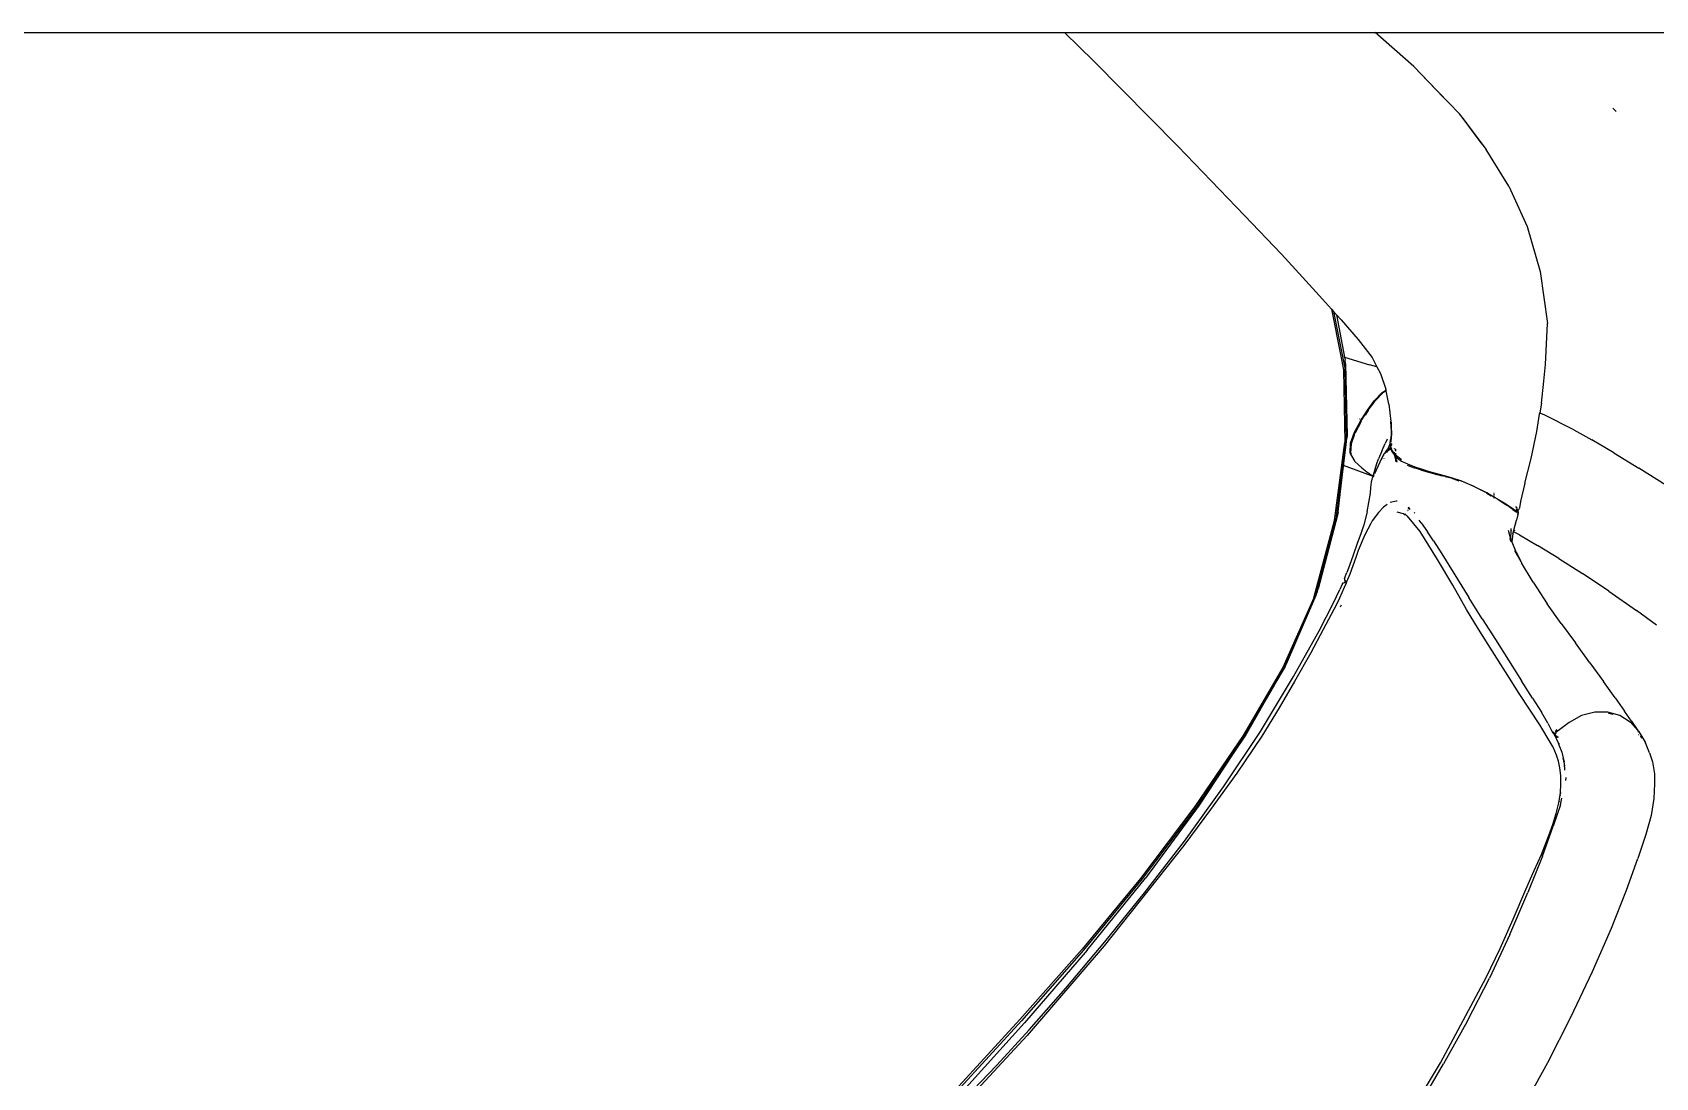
# Model space of a CAD drawing. Header units: millimetres. Extents: x 188.6 to 263.2, y 40.1 to 120.1.
# Drawn here: x 255.3571 to 255.822, y 57.5524 to 57.8518 of the extents above; entities that cross this region are included whole.
import ezdxf

# ---------------------------------------------------------------- set-up
doc = ezdxf.new("R2010")
doc.units = ezdxf.units.MM
doc.layers.add('ARQ', color=8, linetype='Continuous')

# ---------------------------------------------------------------- blocks, each defined once
blk = doc.blocks.new('arq-3pav')
at = {"layer": 'ARQ'}
for p, q in [((49.69532, 17.59502), (51.22531, 17.59502)), ((50.65266, 17.58681), (50.64426, 17.59502)), ((50.7443, 17.5853), (50.73328, 17.59502)), ((50.65266, 17.58681), (50.67672, 17.56241)), ((50.74842, 17.58098), (50.7443, 17.5853)), ((50.75279, 17.57636), (50.74441, 17.58512)), ((50.74441, 17.58512), (50.74842, 17.58098)), ((50.74842, 17.58098), (50.75727, 17.57184)), ((50.75279, 17.57636), (50.74842, 17.58098)), ((50.75727, 17.57184), (50.75736, 17.57171)), ((50.75736, 17.57171), (50.75809, 17.57073)), ((50.75809, 17.57073), (50.76377, 17.563)), ((50.75809, 17.57073), (50.76501, 17.56148)), ((50.80227, 17.57241), (50.80136, 17.57334)), ((50.67672, 17.56241), (50.69583, 17.54258)), ((50.76377, 17.563), (50.76383, 17.56292)), ((50.77154, 17.55094), (50.76501, 17.56148)), ((50.77154, 17.55094), (50.77683, 17.53937)), ((50.69583, 17.54258), (50.70638, 17.53147)), ((50.77683, 17.53937), (50.78054, 17.52653)), ((50.70638, 17.53147), (50.71246, 17.52489)), ((50.71246, 17.52489), (50.71817, 17.51861)), ((50.78054, 17.52653), (50.78263, 17.51158)), ((50.71817, 17.51861), (50.72075, 17.51571)), ((50.72075, 17.51571), (50.72339, 17.5023)), ((50.72075, 17.51571), (50.72136, 17.51503)), ((50.72136, 17.51503), (50.72455, 17.49878)), ((50.72136, 17.51503), (50.72216, 17.51413)), ((50.72216, 17.51413), (50.72446, 17.50198)), ((50.72216, 17.51413), (50.7235, 17.51264)), ((50.7235, 17.51264), (50.7284, 17.50699)), ((50.78203, 17.49991), (50.78263, 17.51158)), ((50.7284, 17.50699), (50.73235, 17.50183)), ((50.72339, 17.5023), (50.72343, 17.50229)), ((50.72339, 17.5023), (50.72418, 17.49829)), ((50.724, 17.50212), (50.72403, 17.50211)), ((50.72446, 17.50198), (50.73166, 17.49981)), ((50.72446, 17.50198), (50.72463, 17.50107)), ((50.72477, 17.50003), (50.72463, 17.50107)), ((50.72477, 17.50003), (50.72522, 17.47953)), ((50.73235, 17.50183), (50.73377, 17.49922)), ((50.72418, 17.49829), (50.72454, 17.47752)), ((50.72455, 17.49878), (50.72491, 17.47801)), ((50.72464, 17.4991), (50.72464, 17.49891)), ((50.72464, 17.49891), (50.72465, 17.49869)), ((50.72503, 17.4784), (50.72465, 17.49869)), ((50.73377, 17.49922), (50.73166, 17.49981)), ((50.73377, 17.49922), (50.73482, 17.49731)), ((50.73482, 17.49731), (50.73633, 17.4928)), ((50.78158, 17.49505), (50.78203, 17.49991)), ((50.73303, 17.48954), (50.73526, 17.49185)), ((50.7355, 17.492), (50.73324, 17.48967)), ((50.73328, 17.4895), (50.73552, 17.49181)), ((50.73526, 17.49185), (50.7355, 17.492)), ((50.73553, 17.49204), (50.7355, 17.492)), ((50.73552, 17.49181), (50.73572, 17.49193)), ((50.73558, 17.49205), (50.73553, 17.49204)), ((50.73558, 17.49205), (50.73639, 17.49255)), ((50.73584, 17.49201), (50.73642, 17.49236)), ((50.73639, 17.49255), (50.73633, 17.4928)), ((50.73642, 17.49236), (50.73639, 17.49255)), ((50.73718, 17.48854), (50.73642, 17.49236)), ((50.78094, 17.48879), (50.78158, 17.49505)), ((50.72932, 17.48408), (50.73106, 17.48677)), ((50.72944, 17.48405), (50.73122, 17.48683)), ((50.73045, 17.48539), (50.7313, 17.48671)), ((50.73106, 17.48677), (50.73303, 17.48954)), ((50.73324, 17.48967), (50.73122, 17.48683)), ((50.7313, 17.48671), (50.73136, 17.4868)), ((50.73239, 17.48825), (50.73328, 17.4895)), ((50.73718, 17.48854), (50.73774, 17.48351)), ((50.78094, 17.48879), (50.78042, 17.48599)), ((50.72734, 17.48046), (50.72906, 17.48367)), ((50.72919, 17.48367), (50.72746, 17.48039)), ((50.72758, 17.48038), (50.7293, 17.4836)), ((50.72829, 17.48441), (50.72833, 17.4844)), ((50.72874, 17.48427), (50.72886, 17.48423)), ((50.72894, 17.48421), (50.72896, 17.4842)), ((50.72905, 17.48417), (50.7292, 17.48412)), ((50.72906, 17.48367), (50.72932, 17.48408)), ((50.72919, 17.48367), (50.72944, 17.48405)), ((50.7293, 17.4836), (50.72932, 17.48363)), ((50.72932, 17.48408), (50.72944, 17.48405)), ((50.73783, 17.48212), (50.73774, 17.48351)), ((50.73782, 17.48334), (50.73783, 17.48212)), ((50.73783, 17.48212), (50.73785, 17.48027)), ((50.73792, 17.48075), (50.73783, 17.48212)), ((50.73794, 17.48094), (50.73786, 17.48328)), ((50.77956, 17.48067), (50.78036, 17.48561)), ((50.78036, 17.48561), (50.7804, 17.48593)), ((50.7804, 17.48593), (50.78042, 17.48599)), ((50.78162, 17.4854), (50.7804, 17.48593)), ((50.79015, 17.48112), (50.78162, 17.4854)), ((50.72165, 17.45515), (50.72454, 17.47752)), ((50.72206, 17.45564), (50.72491, 17.47801)), ((50.72246, 17.4567), (50.72492, 17.47694)), ((50.72411, 17.47102), (50.72502, 17.47816)), ((50.72422, 17.47097), (50.72492, 17.47694)), ((50.72492, 17.47694), (50.72513, 17.47873)), ((50.72502, 17.47816), (50.72503, 17.4784)), ((50.72513, 17.47873), (50.72514, 17.47879)), ((50.72522, 17.47953), (50.72514, 17.47879)), ((50.72605, 17.47461), (50.72621, 17.47735)), ((50.72632, 17.47716), (50.72618, 17.4744)), ((50.72621, 17.47735), (50.72734, 17.48046)), ((50.72629, 17.4745), (50.72645, 17.47725)), ((50.72746, 17.48039), (50.72632, 17.47716)), ((50.72645, 17.47725), (50.72732, 17.47967)), ((50.72756, 17.48034), (50.72758, 17.48038)), ((50.73517, 17.47503), (50.7361, 17.47719)), ((50.73668, 17.4785), (50.7361, 17.47719)), ((50.73729, 17.47661), (50.73747, 17.4768)), ((50.73751, 17.4772), (50.73745, 17.47696)), ((50.73747, 17.4768), (50.73745, 17.47696)), ((50.73747, 17.4768), (50.73758, 17.47606)), ((50.73751, 17.4772), (50.73766, 17.47828)), ((50.73753, 17.47683), (50.73791, 17.47717)), ((50.73782, 17.47983), (50.73766, 17.47828)), ((50.73793, 17.48069), (50.73772, 17.47761)), ((50.73782, 17.47983), (50.73772, 17.47761)), ((50.73779, 17.47671), (50.73807, 17.47694)), ((50.73785, 17.47689), (50.73779, 17.47674)), ((50.73779, 17.47674), (50.73779, 17.47671)), ((50.73793, 17.48069), (50.73782, 17.47983)), ((50.73785, 17.48027), (50.73782, 17.47983)), ((50.73806, 17.47705), (50.73785, 17.47689)), ((50.73791, 17.47703), (50.73785, 17.47689)), ((50.73791, 17.47717), (50.73804, 17.47725)), ((50.73794, 17.48094), (50.73792, 17.48075)), ((50.73792, 17.48075), (50.73793, 17.48069)), ((50.738, 17.47952), (50.73793, 17.48069)), ((50.738, 17.47952), (50.73794, 17.48094)), ((50.77793, 17.47295), (50.77956, 17.48067)), ((50.79015, 17.48112), (50.79535, 17.4783)), ((50.80164, 17.47459), (50.79535, 17.4783)), ((50.72618, 17.4744), (50.72605, 17.47461)), ((50.72618, 17.4744), (50.72617, 17.47432)), ((50.72741, 17.47215), (50.72617, 17.47432)), ((50.72727, 17.47254), (50.72618, 17.4744)), ((50.72645, 17.47422), (50.72629, 17.4745)), ((50.72737, 17.47245), (50.72727, 17.47254)), ((50.72747, 17.47205), (50.72741, 17.47215)), ((50.73371, 17.47145), (50.73425, 17.47285)), ((50.73517, 17.47503), (50.73425, 17.47285)), ((50.73467, 17.47199), (50.73566, 17.47395)), ((50.73504, 17.47265), (50.73566, 17.47395)), ((50.73565, 17.47421), (50.73566, 17.47403)), ((50.73566, 17.47395), (50.73578, 17.47419)), ((50.73566, 17.47395), (50.73568, 17.47376)), ((50.73569, 17.47354), (50.73569, 17.47347)), ((50.73573, 17.47298), (50.73573, 17.4729)), ((50.73613, 17.47455), (50.73578, 17.47419)), ((50.73604, 17.4744), (50.73578, 17.47419)), ((50.73621, 17.47453), (50.73608, 17.47443)), ((50.73613, 17.47455), (50.73665, 17.47545)), ((50.73631, 17.47474), (50.73613, 17.47455)), ((50.73649, 17.47475), (50.73635, 17.47464)), ((50.73654, 17.47498), (50.73644, 17.47487)), ((50.73681, 17.475), (50.73655, 17.47479)), ((50.73712, 17.47636), (50.73665, 17.47545)), ((50.73685, 17.47531), (50.7367, 17.47515)), ((50.73748, 17.47596), (50.73692, 17.47538)), ((50.73745, 17.47551), (50.73696, 17.47512)), ((50.73729, 17.47661), (50.73712, 17.47636)), ((50.73771, 17.47571), (50.7375, 17.47555)), ((50.73758, 17.47606), (50.73763, 17.47621)), ((50.73758, 17.47606), (50.73769, 17.47585)), ((50.73769, 17.47641), (50.73763, 17.47624)), ((50.73763, 17.47624), (50.73763, 17.47621)), ((50.73763, 17.47621), (50.73769, 17.47585)), ((50.73771, 17.47649), (50.73769, 17.47641)), ((50.73769, 17.47585), (50.73775, 17.47574)), ((50.73769, 17.47585), (50.73771, 17.47571)), ((50.73771, 17.47649), (50.7377, 17.47655)), ((50.73779, 17.47671), (50.73771, 17.47649)), ((50.73783, 17.47583), (50.73771, 17.47649)), ((50.73775, 17.47574), (50.73771, 17.47571)), ((50.73771, 17.47571), (50.73775, 17.47548)), ((50.73773, 17.47665), (50.73779, 17.47671)), ((50.73784, 17.47581), (50.73775, 17.47574)), ((50.73775, 17.47574), (50.73801, 17.47524)), ((50.73775, 17.47548), (50.7382, 17.47466)), ((50.73784, 17.47581), (50.73783, 17.47583)), ((50.73804, 17.47597), (50.73784, 17.47581)), ((50.738, 17.47551), (50.73784, 17.47581)), ((50.73801, 17.47524), (50.73866, 17.47439)), ((50.7382, 17.47466), (50.73881, 17.4739)), ((50.73836, 17.4749), (50.73827, 17.47502)), ((50.73874, 17.47442), (50.73862, 17.47458)), ((50.73866, 17.47439), (50.73874, 17.47431)), ((50.73873, 17.47593), (50.73873, 17.47583)), ((50.73874, 17.47477), (50.73874, 17.47442)), ((50.73892, 17.47419), (50.73874, 17.47442)), ((50.73874, 17.47442), (50.73874, 17.47431)), ((50.739, 17.47404), (50.73874, 17.47431)), ((50.73874, 17.47431), (50.73874, 17.47424)), ((50.73874, 17.47424), (50.73881, 17.4739)), ((50.73881, 17.4739), (50.73881, 17.47387)), ((50.73881, 17.47387), (50.73893, 17.47324)), ((50.73881, 17.47387), (50.73887, 17.47382)), ((50.73887, 17.47382), (50.73905, 17.47363)), ((50.739, 17.47411), (50.73892, 17.47419)), ((50.73896, 17.47311), (50.73908, 17.47245)), ((50.739, 17.47567), (50.739, 17.47518)), ((50.739, 17.4745), (50.739, 17.47411)), ((50.739, 17.47411), (50.739, 17.47404)), ((50.73905, 17.47405), (50.739, 17.47411)), ((50.739, 17.47404), (50.739, 17.47396)), ((50.73907, 17.47396), (50.739, 17.47404)), ((50.739, 17.47396), (50.739, 17.47394)), ((50.73904, 17.47563), (50.73904, 17.47507)), ((50.73904, 17.47446), (50.73905, 17.4741)), ((50.73905, 17.4741), (50.73905, 17.47405)), ((50.73905, 17.47405), (50.73907, 17.47396)), ((50.73962, 17.47346), (50.73905, 17.47405)), ((50.73918, 17.47293), (50.73905, 17.47363)), ((50.73905, 17.47363), (50.73916, 17.47352)), ((50.73952, 17.4735), (50.73907, 17.47396)), ((50.73907, 17.47396), (50.73909, 17.47384)), ((50.7391, 17.47235), (50.73917, 17.47202)), ((50.73916, 17.47352), (50.7393, 17.47279)), ((50.73916, 17.47352), (50.73964, 17.47302)), ((50.73937, 17.47195), (50.7392, 17.47287)), ((50.7393, 17.47276), (50.73935, 17.47249)), ((50.73936, 17.47246), (50.73946, 17.47191)), ((50.73962, 17.47346), (50.73952, 17.4735)), ((50.73962, 17.47346), (50.73965, 17.47344)), ((50.73964, 17.47302), (50.74079, 17.4722)), ((50.73965, 17.47344), (50.7397, 17.47339)), ((50.74069, 17.47269), (50.7397, 17.47339)), ((50.74078, 17.47264), (50.74069, 17.47269)), ((50.74079, 17.4722), (50.74255, 17.47136)), ((50.77611, 17.46582), (50.77793, 17.47295)), ((50.80164, 17.47459), (50.80876, 17.47019)), ((50.72226, 17.45616), (50.72411, 17.47102)), ((50.72265, 17.4576), (50.72422, 17.47097)), ((50.72406, 17.47104), (50.72411, 17.47102)), ((50.73219, 17.46794), (50.72422, 17.47097)), ((50.72747, 17.47205), (50.72941, 17.47029)), ((50.72941, 17.47029), (50.73138, 17.4687)), ((50.73159, 17.46855), (50.73138, 17.4687)), ((50.73159, 17.46855), (50.7326, 17.46796)), ((50.73264, 17.46777), (50.73219, 17.46794)), ((50.73253, 17.46736), (50.73264, 17.46777)), ((50.73265, 17.46792), (50.7326, 17.46796)), ((50.73264, 17.46777), (50.73268, 17.46788)), ((50.73268, 17.46788), (50.73265, 17.46792)), ((50.73267, 17.46833), (50.73279, 17.46826)), ((50.73268, 17.46788), (50.73278, 17.46823)), ((50.7328, 17.46771), (50.73269, 17.46775)), ((50.73272, 17.46786), (50.73283, 17.46779)), ((50.73283, 17.46781), (50.73272, 17.46786)), ((50.73278, 17.46823), (50.73275, 17.46825)), ((50.73278, 17.46823), (50.73279, 17.46826)), ((50.73279, 17.46826), (50.73371, 17.47145)), ((50.73295, 17.46813), (50.73281, 17.46821)), ((50.73282, 17.46824), (50.73296, 17.46815)), ((50.73313, 17.46864), (50.73467, 17.47199)), ((50.74239, 17.471), (50.74443, 17.47026)), ((50.74255, 17.47136), (50.74462, 17.47054)), ((50.74443, 17.47026), (50.7445, 17.47023)), ((50.74651, 17.4696), (50.7445, 17.47023)), ((50.74462, 17.47054), (50.74669, 17.46985)), ((50.74657, 17.46956), (50.74651, 17.4696)), ((50.74657, 17.46956), (50.7485, 17.469)), ((50.74851, 17.46902), (50.74657, 17.46956)), ((50.74669, 17.46985), (50.74869, 17.46925)), ((50.74851, 17.46902), (50.75039, 17.46852)), ((50.74869, 17.46925), (50.75057, 17.46873)), ((50.75045, 17.46847), (50.75009, 17.46857)), ((50.75039, 17.46852), (50.75245, 17.46799)), ((50.75045, 17.46847), (50.75081, 17.46838)), ((50.75057, 17.46873), (50.75259, 17.46818)), ((50.75496, 17.46737), (50.75245, 17.46799)), ((50.75259, 17.46818), (50.75504, 17.4675)), ((50.75456, 17.46738), (50.75331, 17.46771)), ((50.75504, 17.4675), (50.75796, 17.46651)), ((50.81647, 17.46531), (50.80876, 17.47019)), ((50.731, 17.45761), (50.73187, 17.46295)), ((50.73187, 17.46295), (50.73203, 17.4646)), ((50.73203, 17.4646), (50.73224, 17.46615)), ((50.73224, 17.46615), (50.73253, 17.46736)), ((50.75803, 17.4664), (50.75496, 17.46737)), ((50.75501, 17.46726), (50.75496, 17.46727)), ((50.75735, 17.46648), (50.75501, 17.46726)), ((50.75796, 17.46651), (50.76143, 17.46502)), ((50.7616, 17.46489), (50.75803, 17.4664)), ((50.76143, 17.46502), (50.76497, 17.46326)), ((50.7616, 17.46489), (50.7652, 17.46308)), ((50.76497, 17.46326), (50.76725, 17.46198)), ((50.76725, 17.46186), (50.7652, 17.46308)), ((50.76649, 17.46217), (50.76527, 17.46286)), ((50.7672, 17.4631), (50.76721, 17.46301)), ((50.76721, 17.46284), (50.76722, 17.46265)), ((50.77611, 17.46582), (50.77492, 17.46061)), ((50.73566, 17.45895), (50.73422, 17.45741)), ((50.73667, 17.45975), (50.73566, 17.45895)), ((50.73933, 17.4607), (50.73758, 17.46031)), ((50.73957, 17.46072), (50.73933, 17.4607)), ((50.74262, 17.45853), (50.74305, 17.45858)), ((50.74305, 17.45858), (50.74266, 17.45889)), ((50.74305, 17.45858), (50.74316, 17.45859)), ((50.74325, 17.45836), (50.74305, 17.45858)), ((50.76723, 17.46252), (50.76724, 17.46229)), ((50.76724, 17.46218), (50.76724, 17.46214)), ((50.76724, 17.4621), (50.76725, 17.46198)), ((50.76725, 17.46198), (50.7681, 17.46151)), ((50.76725, 17.46186), (50.76725, 17.46181)), ((50.76838, 17.46123), (50.76725, 17.46186)), ((50.76726, 17.46164), (50.76727, 17.46156)), ((50.7681, 17.46151), (50.77064, 17.45994)), ((50.76838, 17.46123), (50.77094, 17.45956)), ((50.77053, 17.45972), (50.76844, 17.46104)), ((50.77064, 17.45994), (50.77241, 17.45875)), ((50.77097, 17.45943), (50.77086, 17.4595)), ((50.77269, 17.45833), (50.77094, 17.45956)), ((50.77241, 17.45875), (50.77348, 17.45801)), ((50.77269, 17.45833), (50.77366, 17.45763)), ((50.77346, 17.4577), (50.77273, 17.45822)), ((50.7735, 17.45916), (50.77363, 17.45872)), ((50.77369, 17.45855), (50.77375, 17.45832)), ((50.7737, 17.45902), (50.77372, 17.45896)), ((50.77372, 17.45896), (50.77384, 17.45866)), ((50.77384, 17.45866), (50.77375, 17.45899)), ((50.77375, 17.45832), (50.77389, 17.4578)), ((50.77385, 17.45861), (50.77384, 17.45866)), ((50.77397, 17.45801), (50.77388, 17.45844)), ((50.77388, 17.45844), (50.774, 17.45812)), ((50.77423, 17.45813), (50.77433, 17.45818)), ((50.77433, 17.45818), (50.77442, 17.45831)), ((50.77442, 17.45831), (50.7745, 17.45853)), ((50.77458, 17.45878), (50.7745, 17.45853)), ((50.77492, 17.46061), (50.77458, 17.45878)), ((50.71568, 17.43303), (50.72165, 17.45515)), ((50.71613, 17.43344), (50.72206, 17.45564)), ((50.72219, 17.45582), (50.7164, 17.43401)), ((50.72246, 17.4567), (50.71696, 17.43556)), ((50.72221, 17.45599), (50.72219, 17.45582)), ((50.72226, 17.45616), (50.72221, 17.45599)), ((50.72265, 17.4576), (50.72246, 17.4567)), ((50.73005, 17.45395), (50.72914, 17.4513)), ((50.731, 17.45761), (50.73005, 17.45395)), ((50.73199, 17.45434), (50.73031, 17.45109)), ((50.73244, 17.45505), (50.73199, 17.45434)), ((50.73422, 17.45741), (50.73244, 17.45505)), ((50.74134, 17.45705), (50.73955, 17.45752)), ((50.74189, 17.45672), (50.74134, 17.45705)), ((50.74245, 17.45641), (50.74179, 17.45709)), ((50.74252, 17.45637), (50.74245, 17.45641)), ((50.74614, 17.45203), (50.74252, 17.45637)), ((50.74274, 17.45784), (50.74258, 17.45801)), ((50.74444, 17.45749), (50.74464, 17.45725)), ((50.74644, 17.45453), (50.74585, 17.45527)), ((50.74644, 17.45453), (50.74824, 17.45194)), ((50.77301, 17.45242), (50.77377, 17.45526)), ((50.77346, 17.4577), (50.77355, 17.45766)), ((50.77348, 17.45801), (50.77389, 17.4578)), ((50.77366, 17.45763), (50.77355, 17.45766)), ((50.77366, 17.45763), (50.77374, 17.45757)), ((50.77397, 17.45742), (50.77374, 17.45757)), ((50.77416, 17.45684), (50.77377, 17.45526)), ((50.77389, 17.4578), (50.77393, 17.45778)), ((50.77389, 17.4578), (50.77391, 17.45773)), ((50.77389, 17.45761), (50.77391, 17.4577)), ((50.77393, 17.45778), (50.77391, 17.45773)), ((50.77391, 17.45773), (50.77391, 17.4577)), ((50.77396, 17.45795), (50.77392, 17.45784)), ((50.77392, 17.45784), (50.77393, 17.45778)), ((50.77396, 17.45795), (50.77397, 17.45801)), ((50.77397, 17.45801), (50.77402, 17.45808)), ((50.77397, 17.45742), (50.77408, 17.45739)), ((50.774, 17.45812), (50.77402, 17.45808)), ((50.77402, 17.45808), (50.77412, 17.45812)), ((50.77402, 17.45808), (50.77417, 17.45753)), ((50.77412, 17.45812), (50.77423, 17.45813)), ((50.77416, 17.45684), (50.77419, 17.45716)), ((50.77417, 17.45753), (50.7742, 17.45737)), ((50.7742, 17.45737), (50.77419, 17.45716)), ((50.72914, 17.4513), (50.72814, 17.44853)), ((50.73031, 17.45109), (50.72842, 17.44655)), ((50.7511, 17.44398), (50.74614, 17.45203)), ((50.75001, 17.44932), (50.74824, 17.45194)), ((50.75001, 17.44932), (50.75237, 17.4456)), ((50.77216, 17.44983), (50.77142, 17.45232)), ((50.772, 17.44955), (50.77191, 17.44998)), ((50.772, 17.44955), (50.77199, 17.44949)), ((50.77202, 17.44945), (50.77199, 17.44949)), ((50.77215, 17.44917), (50.77216, 17.44952)), ((50.77216, 17.44983), (50.77221, 17.45232)), ((50.77236, 17.44915), (50.77216, 17.44983)), ((50.77221, 17.45232), (50.77222, 17.45291)), ((50.7724, 17.45222), (50.77221, 17.45232)), ((50.77236, 17.44915), (50.77232, 17.44884)), ((50.77272, 17.45133), (50.77236, 17.44915)), ((50.77364, 17.44614), (50.77236, 17.44915)), ((50.77272, 17.45133), (50.77288, 17.45196)), ((50.77284, 17.45198), (50.77281, 17.45199)), ((50.77288, 17.45196), (50.77301, 17.45242)), ((50.77455, 17.45105), (50.77288, 17.45196)), ((50.77293, 17.45246), (50.7729, 17.45248)), ((50.77333, 17.45223), (50.77301, 17.45242)), ((50.77455, 17.45105), (50.77979, 17.44796)), ((50.72699, 17.44526), (50.72592, 17.44225)), ((50.72768, 17.44453), (50.72686, 17.44218)), ((50.72814, 17.44853), (50.72699, 17.44526)), ((50.72842, 17.44655), (50.72768, 17.44453)), ((50.75237, 17.4456), (50.76006, 17.43308)), ((50.7732, 17.44658), (50.77501, 17.44339)), ((50.77364, 17.44614), (50.77501, 17.44339)), ((50.78586, 17.44427), (50.77979, 17.44796)), ((50.78586, 17.44427), (50.79269, 17.43993)), ((50.72449, 17.43855), (50.72517, 17.44026)), ((50.72595, 17.43975), (50.72507, 17.43762)), ((50.72592, 17.44225), (50.72517, 17.44026)), ((50.72686, 17.44218), (50.72595, 17.43975)), ((50.75551, 17.4366), (50.7511, 17.44398)), ((50.77501, 17.44339), (50.77504, 17.44333)), ((50.77504, 17.44333), (50.77521, 17.44303)), ((50.77851, 17.43752), (50.77521, 17.44303)), ((50.80023, 17.43492), (50.79269, 17.43993)), ((50.71668, 17.43462), (50.71696, 17.43556)), ((50.72123, 17.43142), (50.7231, 17.43541)), ((50.72439, 17.43599), (50.72301, 17.43289)), ((50.72381, 17.43693), (50.7231, 17.43541)), ((50.72393, 17.43716), (50.72381, 17.43693)), ((50.72393, 17.43716), (50.72405, 17.43727)), ((50.72405, 17.43727), (50.72416, 17.43729)), ((50.72416, 17.43729), (50.72428, 17.43727)), ((50.72428, 17.43727), (50.72439, 17.43728)), ((50.72448, 17.43742), (50.72439, 17.43728)), ((50.7249, 17.43721), (50.72439, 17.43599)), ((50.72449, 17.43855), (50.72443, 17.43835)), ((50.72443, 17.43835), (50.72445, 17.43821)), ((50.72445, 17.43821), (50.72451, 17.43811)), ((50.72456, 17.43761), (50.72448, 17.43742)), ((50.72461, 17.43805), (50.72451, 17.43811)), ((50.72467, 17.43792), (50.72451, 17.43811)), ((50.72465, 17.43781), (50.72456, 17.43761)), ((50.72472, 17.43741), (50.72456, 17.43761)), ((50.72456, 17.43761), (50.72473, 17.43747)), ((50.72468, 17.43797), (50.72461, 17.43805)), ((50.72467, 17.43792), (50.72465, 17.43781)), ((50.72469, 17.43795), (50.72467, 17.43792)), ((50.72493, 17.43762), (50.72467, 17.43792)), ((50.72468, 17.43797), (50.72469, 17.43795)), ((50.72469, 17.43795), (50.72477, 17.43786)), ((50.72479, 17.43789), (50.72469, 17.43795)), ((50.7249, 17.43721), (50.72472, 17.43741)), ((50.72473, 17.43747), (50.72493, 17.43728)), ((50.72477, 17.43786), (50.72484, 17.43777)), ((50.72479, 17.43789), (50.72507, 17.43762)), ((50.72484, 17.43777), (50.72503, 17.43755)), ((50.72484, 17.43777), (50.72505, 17.43759)), ((50.72493, 17.43728), (50.7249, 17.43721)), ((50.72502, 17.43751), (50.72493, 17.43762)), ((50.72502, 17.43751), (50.72493, 17.43728)), ((50.72503, 17.43755), (50.72502, 17.43751)), ((50.72505, 17.43759), (50.72503, 17.43755)), ((50.72507, 17.43762), (50.72505, 17.43759)), ((50.7594, 17.42965), (50.75551, 17.4366)), ((50.77851, 17.43752), (50.78249, 17.4313)), ((50.80023, 17.43492), (50.80809, 17.42941)), ((50.71568, 17.43303), (50.70685, 17.41301)), ((50.71613, 17.43344), (50.70727, 17.41321)), ((50.71629, 17.43363), (50.71284, 17.42573)), ((50.7164, 17.43401), (50.71629, 17.43363)), ((50.71668, 17.43462), (50.7164, 17.43401)), ((50.71717, 17.42357), (50.72123, 17.43142)), ((50.72213, 17.43105), (50.71833, 17.42391)), ((50.72301, 17.43289), (50.72213, 17.43105)), ((50.72348, 17.43094), (50.72318, 17.43035)), ((50.76393, 17.42696), (50.76006, 17.43308)), ((50.78655, 17.42561), (50.78249, 17.4313)), ((50.71284, 17.42573), (50.70756, 17.41363)), ((50.71284, 17.42573), (50.7078, 17.41404)), ((50.76288, 17.42402), (50.7594, 17.42965)), ((50.76393, 17.42696), (50.76771, 17.42103)), ((50.78655, 17.42561), (50.79067, 17.42009)), ((50.81382, 17.42513), (50.80809, 17.42941)), ((50.70986, 17.41047), (50.71717, 17.42357)), ((50.71833, 17.42391), (50.71484, 17.41728)), ((50.76672, 17.41783), (50.76288, 17.42402)), ((50.76771, 17.42103), (50.77517, 17.40923)), ((50.71484, 17.41728), (50.71017, 17.40902)), ((50.77055, 17.41176), (50.76672, 17.41783)), ((50.79479, 17.41439), (50.79067, 17.42009)), ((50.70685, 17.41301), (50.69542, 17.39357)), ((50.70727, 17.41321), (50.69581, 17.39357)), ((50.70743, 17.41333), (50.70453, 17.40834)), ((50.70756, 17.41363), (50.70743, 17.41333)), ((50.7078, 17.41404), (50.70756, 17.41363)), ((50.7745, 17.40556), (50.77055, 17.41176)), ((50.79479, 17.41439), (50.79865, 17.40898)), ((50.70445, 17.4082), (50.69628, 17.39395)), ((50.70445, 17.4082), (50.69685, 17.39513)), ((50.70039, 17.39469), (50.70986, 17.41047)), ((50.70453, 17.40834), (50.70445, 17.4082)), ((50.71017, 17.40902), (50.70578, 17.40148)), ((50.77834, 17.40428), (50.77517, 17.40923)), ((50.80199, 17.40433), (50.79865, 17.40898)), ((50.78043, 17.39662), (50.7745, 17.40556)), ((50.77834, 17.40428), (50.78091, 17.4002)), ((50.80199, 17.40433), (50.8047, 17.40053)), ((50.70578, 17.40148), (50.70075, 17.39337)), ((50.78272, 17.39705), (50.78091, 17.4002)), ((50.79238, 17.39932), (50.78886, 17.39728)), ((50.79613, 17.40028), (50.79238, 17.39932)), ((50.79986, 17.40023), (50.79613, 17.40028)), ((50.80334, 17.39924), (50.79986, 17.40023)), ((50.80142, 17.39954), (50.8001, 17.39992)), ((50.80091, 17.39963), (50.80015, 17.39984)), ((50.80634, 17.3974), (50.80334, 17.39924)), ((50.80669, 17.39768), (50.8047, 17.40053)), ((50.69542, 17.39357), (50.68163, 17.37322)), ((50.69581, 17.39357), (50.68206, 17.37313)), ((50.69596, 17.3936), (50.68222, 17.37312)), ((50.68981, 17.37883), (50.70039, 17.39469)), ((50.69628, 17.39395), (50.69258, 17.38837)), ((50.6962, 17.39388), (50.69258, 17.38837)), ((50.70075, 17.39337), (50.6936, 17.38275)), ((50.69596, 17.3936), (50.69602, 17.3937)), ((50.69602, 17.3937), (50.69605, 17.39375)), ((50.69605, 17.39375), (50.69685, 17.39513)), ((50.7837, 17.39116), (50.78043, 17.39662)), ((50.78272, 17.39705), (50.78379, 17.39502)), ((50.78379, 17.39502), (50.78418, 17.3943)), ((50.78418, 17.3943), (50.78423, 17.39423)), ((50.78442, 17.394), (50.78423, 17.39423)), ((50.78462, 17.39407), (50.78433, 17.39456)), ((50.7845, 17.39393), (50.78442, 17.394)), ((50.78453, 17.3939), (50.78449, 17.39382)), ((50.78449, 17.39382), (50.78451, 17.39378)), ((50.78453, 17.3939), (50.7845, 17.39393)), ((50.78451, 17.39378), (50.7847, 17.39343)), ((50.78456, 17.39394), (50.78453, 17.3939)), ((50.78458, 17.39385), (50.78453, 17.3939)), ((50.7846, 17.39406), (50.78456, 17.39394)), ((50.78456, 17.39394), (50.78462, 17.39386)), ((50.78467, 17.39381), (50.78458, 17.39385)), ((50.78462, 17.39407), (50.7846, 17.39406)), ((50.78497, 17.39436), (50.78462, 17.39407)), ((50.78472, 17.39392), (50.78462, 17.39407)), ((50.78462, 17.39386), (50.78467, 17.39381)), ((50.78467, 17.39381), (50.78466, 17.39379)), ((50.78466, 17.39379), (50.7847, 17.39372)), ((50.78473, 17.39373), (50.78466, 17.39379)), ((50.78472, 17.39392), (50.78467, 17.39381)), ((50.7847, 17.39372), (50.78471, 17.39368)), ((50.78477, 17.39356), (50.7847, 17.39359)), ((50.7847, 17.39343), (50.78518, 17.3925)), ((50.78471, 17.39368), (50.78473, 17.39373)), ((50.78471, 17.39368), (50.7848, 17.39362)), ((50.78477, 17.39402), (50.78472, 17.39392)), ((50.78477, 17.39382), (50.78472, 17.39392)), ((50.78473, 17.39373), (50.78477, 17.39382)), ((50.78476, 17.39371), (50.78473, 17.39373)), ((50.78504, 17.39425), (50.78477, 17.39402)), ((50.78477, 17.39382), (50.78482, 17.39391)), ((50.78497, 17.3935), (50.78477, 17.39382)), ((50.78509, 17.39414), (50.78482, 17.39391)), ((50.78485, 17.39498), (50.78512, 17.39447)), ((50.78485, 17.39356), (50.78497, 17.3935)), ((50.78501, 17.39343), (50.78487, 17.3935)), ((50.7849, 17.39345), (50.78504, 17.39338)), ((50.78512, 17.39447), (50.78497, 17.39436)), ((50.78497, 17.3935), (50.78541, 17.39328)), ((50.78501, 17.39343), (50.78497, 17.3935)), ((50.78527, 17.3933), (50.78501, 17.39343)), ((50.78504, 17.39338), (50.78501, 17.39343)), ((50.78504, 17.39338), (50.78546, 17.39317)), ((50.78519, 17.39314), (50.78504, 17.39338)), ((50.78551, 17.39476), (50.78512, 17.39447)), ((50.78512, 17.39447), (50.78514, 17.39443)), ((50.78538, 17.39277), (50.78519, 17.39314)), ((50.78543, 17.39489), (50.78522, 17.39525)), ((50.78527, 17.3933), (50.78564, 17.39311)), ((50.78541, 17.39328), (50.78561, 17.39318)), ((50.78551, 17.39476), (50.78546, 17.39486)), ((50.78546, 17.39317), (50.78567, 17.39306)), ((50.78619, 17.39526), (50.78551, 17.39476)), ((50.78554, 17.39472), (50.78551, 17.39476)), ((50.78886, 17.39728), (50.78619, 17.39526)), ((50.80634, 17.3974), (50.80639, 17.39737)), ((50.80639, 17.39737), (50.80846, 17.39499)), ((50.80669, 17.39768), (50.80835, 17.39523)), ((50.80835, 17.39523), (50.80846, 17.39499)), ((50.80846, 17.39499), (50.80867, 17.39476)), ((50.80853, 17.39483), (50.80869, 17.3945)), ((50.80862, 17.39376), (50.80863, 17.39373)), ((50.80866, 17.3937), (50.80863, 17.39373)), ((50.80867, 17.39476), (50.80967, 17.39329)), ((50.80913, 17.39354), (50.8095, 17.39274)), ((50.80967, 17.39329), (50.81065, 17.39144)), ((50.78422, 17.39021), (50.7837, 17.39116)), ((50.78476, 17.38905), (50.78422, 17.39021)), ((50.78522, 17.38791), (50.78476, 17.38905)), ((50.78518, 17.3925), (50.78573, 17.39125)), ((50.78573, 17.39125), (50.78582, 17.39147)), ((50.78573, 17.39125), (50.78584, 17.39105)), ((50.78584, 17.39105), (50.78583, 17.39102)), ((50.78583, 17.39102), (50.78588, 17.39096)), ((50.78593, 17.39129), (50.78584, 17.39105)), ((50.78588, 17.39096), (50.78588, 17.39091)), ((50.78588, 17.39091), (50.78589, 17.39093)), ((50.78588, 17.39091), (50.78671, 17.38878)), ((50.78593, 17.39104), (50.78599, 17.3912)), ((50.78671, 17.38878), (50.78741, 17.38594)), ((50.81182, 17.38859), (50.81065, 17.39144)), ((50.81182, 17.38859), (50.81274, 17.38603)), ((50.69258, 17.38837), (50.68259, 17.37333)), ((50.69258, 17.38837), (50.68285, 17.37358)), ((50.78576, 17.38623), (50.78522, 17.38791)), ((50.78619, 17.38425), (50.78576, 17.38623)), ((50.78641, 17.38205), (50.78619, 17.38425)), ((50.78726, 17.38634), (50.78707, 17.38711)), ((50.78745, 17.38544), (50.78726, 17.38634)), ((50.78745, 17.38544), (50.78741, 17.38594)), ((50.78761, 17.38359), (50.78745, 17.38544)), ((50.78761, 17.38472), (50.78745, 17.38544)), ((50.81274, 17.38603), (50.8133, 17.38256)), ((50.6936, 17.38275), (50.68609, 17.37233)), ((50.78631, 17.37708), (50.78644, 17.37965)), ((50.78644, 17.37965), (50.78641, 17.38205)), ((50.78787, 17.38066), (50.78796, 17.38147)), ((50.81331, 17.37969), (50.81312, 17.37552)), ((50.8133, 17.38256), (50.81331, 17.37969)), ((50.6786, 17.3633), (50.68981, 17.37883)), ((50.78588, 17.37428), (50.78622, 17.37649)), ((50.786, 17.37467), (50.78597, 17.37452)), ((50.78622, 17.37649), (50.78628, 17.37676)), ((50.78622, 17.37649), (50.78626, 17.37638)), ((50.78628, 17.37676), (50.78631, 17.37708)), ((50.78628, 17.37676), (50.7863, 17.37665)), ((50.7863, 17.37368), (50.78676, 17.37563)), ((50.78632, 17.37698), (50.78634, 17.37707)), ((50.78632, 17.37698), (50.78634, 17.37695)), ((50.78633, 17.37688), (50.78634, 17.37695)), ((50.78636, 17.37702), (50.78634, 17.37707)), ((50.78639, 17.37724), (50.78639, 17.37728)), ((50.81312, 17.37552), (50.81228, 17.37062)), ((50.68163, 17.37322), (50.66607, 17.35259)), ((50.68206, 17.37313), (50.66654, 17.35244)), ((50.68285, 17.37358), (50.66743, 17.35269)), ((50.68609, 17.37233), (50.67842, 17.36204)), ((50.78411, 17.36808), (50.7851, 17.37124)), ((50.7863, 17.37368), (50.78427, 17.36754)), ((50.7851, 17.37124), (50.78588, 17.37428)), ((50.81228, 17.37062), (50.81082, 17.36514)), ((50.78115, 17.35901), (50.78427, 17.36754)), ((50.78301, 17.36487), (50.78411, 17.36808)), ((50.67842, 17.36204), (50.65563, 17.3333)), ((50.66721, 17.34851), (50.6786, 17.3633)), ((50.78091, 17.35943), (50.78301, 17.36487)), ((50.81082, 17.36514), (50.80854, 17.35827)), ((50.78115, 17.35901), (50.777, 17.34855)), ((50.77883, 17.35488), (50.78091, 17.35943)), ((50.80526, 17.34921), (50.80854, 17.35827)), ((50.66607, 17.35259), (50.64928, 17.3323)), ((50.66654, 17.35244), (50.64974, 17.33203)), ((50.65075, 17.33207), (50.66743, 17.35269)), ((50.77643, 17.34946), (50.77883, 17.35488)), ((50.65583, 17.33446), (50.66721, 17.34851)), ((50.77186, 17.33657), (50.777, 17.34855)), ((50.77282, 17.34094), (50.77643, 17.34946)), ((50.80094, 17.33831), (50.80526, 17.34921)), ((50.76904, 17.33254), (50.77282, 17.34094)), ((50.79551, 17.32588), (50.80094, 17.33831)), ((50.65563, 17.3333), (50.63356, 17.30757)), ((50.64461, 17.32117), (50.65583, 17.33446)), ((50.77186, 17.33657), (50.76599, 17.32397)), ((50.64928, 17.3323), (50.63151, 17.31216)), ((50.64974, 17.33203), (50.63194, 17.31178)), ((50.65075, 17.33207), (50.63281, 17.31123)), ((50.76507, 17.32424), (50.76904, 17.33254)), ((50.75198, 17.29978), (50.76507, 17.32424)), ((50.75962, 17.31163), (50.76599, 17.32397)), ((50.78932, 17.31279), (50.79551, 17.32588)), ((50.6341, 17.30917), (50.64461, 17.32117)), ((50.63151, 17.31216), (50.61297, 17.29195)), ((50.63194, 17.31178), (50.61342, 17.29152)), ((50.63281, 17.31123), (50.61429, 17.2907)), ((50.75962, 17.31163), (50.75287, 17.29946)), ((50.7827, 17.29989), (50.78932, 17.31279)), ((50.63356, 17.30757), (50.61311, 17.28549)), ((50.62489, 17.29911), (50.6341, 17.30917)), ((50.62489, 17.29911), (50.61583, 17.2896)), ((50.73759, 17.27592), (50.75198, 17.29978)), ((50.74586, 17.28739), (50.75287, 17.29946)), ((50.77564, 17.28709), (50.7827, 17.29989))]:
    blk.add_line(p, q, dxfattribs=at)

msp = doc.modelspace()

# ---------------------------------------------------------------- block references
msp.add_blockref('arq-3pav', (205.00842, 40.25682))

doc.saveas('drawing.dxf')
